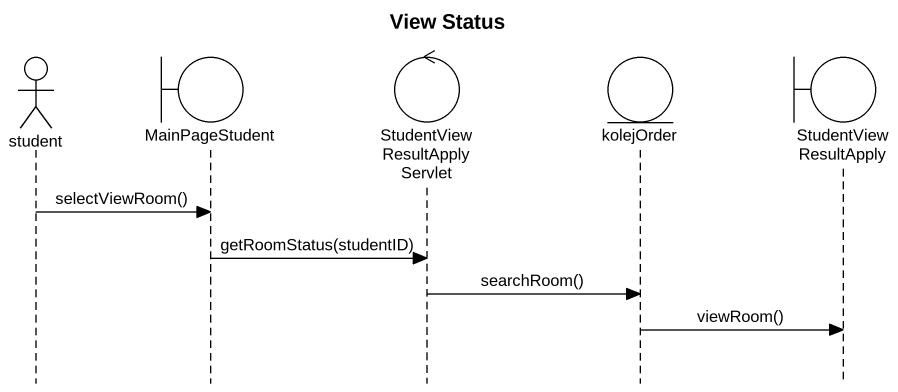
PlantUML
@startuml
title View Status
hide footbox
actor student
boundary MainPageStudent
control "StudentViewResultApplyServlet" as StudentViewResultApplyServle
entity kolejOrder
boundary StudentViewResultApply

student -> MainPageStudent : selectViewRoom()
MainPageStudent -> StudentViewResultApplyServle : getRoomStatus(studentID)
StudentViewResultApplyServle -> kolejOrder : searchRoom()
kolejOrder -> StudentViewResultApply : viewRoom()
@enduml
